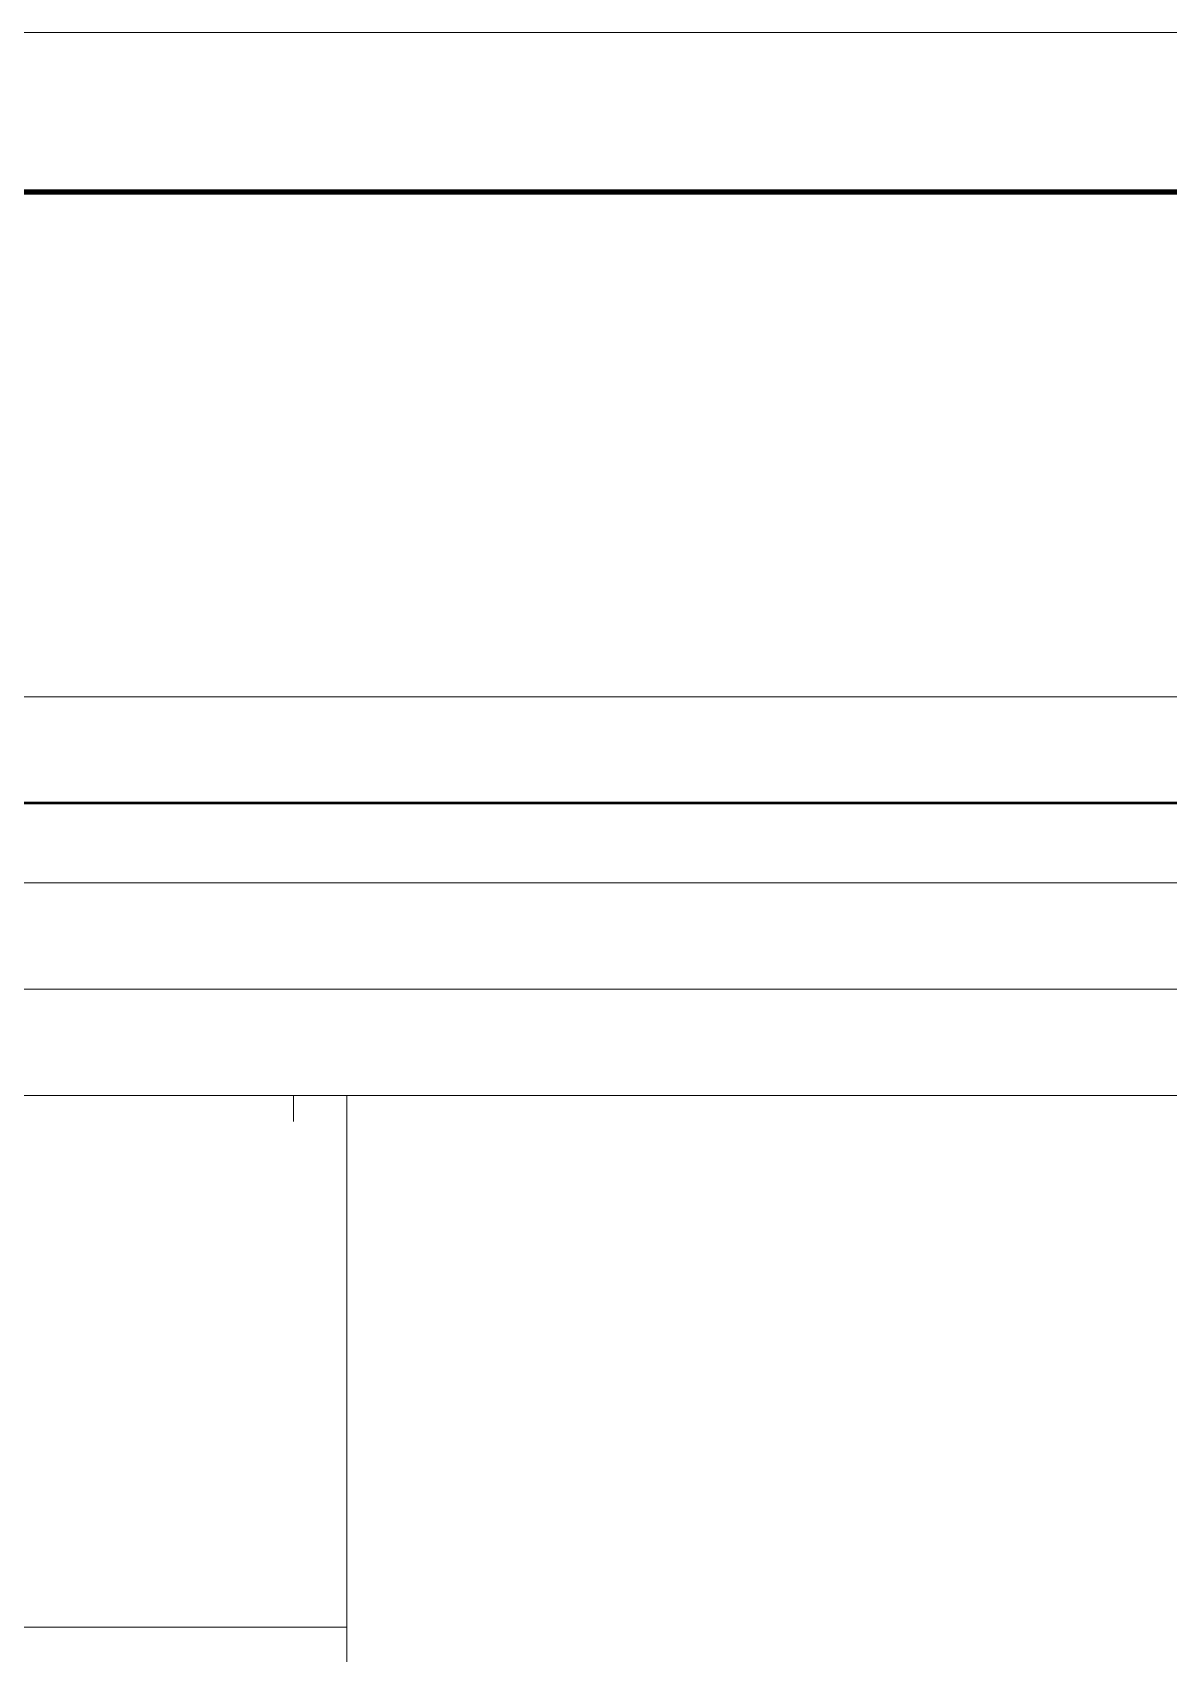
# Model space of a CAD drawing. Extents: x -1281 to 23780, y 0 to 7214.
# Drawn here: x 20405.7 to 20448.4, y 2804 to 2865 of the extents above; entities that cross this region are included whole.
import ezdxf

# ---------------------------------------------------------------- set-up
doc = ezdxf.new("R2010")
doc.units = 0
doc.header["$LTSCALE"] = 25
doc.header["$MEASUREMENT"] = 0
doc.layers.get('0').update_dxf_attribs({"color": 9, "lineweight": 9})
for name, color, linetype, lineweight in [('00', 9, 'Continuous', 9), ('01', 9, 'Continuous', 9), ('06C', 9, 'Continuous', 9), ('06D', 9, 'Continuous', 9), ('10', 9, 'Continuous', 9), ('14', 9, 'Continuous', 9), ('33', 9, 'BATTING', 9), ('40B', 9, 'Continuous', 9)]:
    doc.layers.add(name, color=color, linetype=linetype, lineweight=lineweight)
doc.linetypes.add('BATTING', pattern='A,0.0001,-0.1,[134,ltypeshp.shx,S=0.1,R=0,X=-0.1,Y=0],-0.2,[134,ltypeshp.shx,S=0.1,R=180,X=0.1,Y=0],-0.1', length=0.4001)

# ---------------------------------------------------------------- blocks, each defined once
blk = doc.blocks.new('p-kolon_80x80')
blk.add_lwpolyline([(-40, -40), (40, -40), (40, 40), (-40, 40)], close=True)
blk = doc.blocks.new('ÇATI KATI PLANI')
at = {"layer": '00'}
blk.add_lwpolyline([(20417.5, 2825), (20370, 2825), (20370, 2805), (20417.5, 2805)], close=True, dxfattribs=at)
at = {"layer": '06C'}
blk.add_lwpolyline([(18957.5, 1124.327), (18957.5, 1124.327), (18957.5, 2865), (22657.5, 2865), (22657.493, 2206.394)], dxfattribs=at)
blk.add_lwpolyline([(18957.5, 1124.327), (18957.5, 1124.327), (18957.5, 2865), (22657.5, 2865), (22657.493, 2206.394)], dxfattribs=at)
blk.add_lwpolyline([(22657.491, 285), (18957.5, 285), (18957.5, 2865), (22657.5, 2865)], close=True, dxfattribs=at)
at = {"layer": '06D'}
for points in [[(20368, 2839.999), (20620, 2840.001)], [(20620, 2825), (20620, 2833), (20370, 2833), (20370, 2825)]]:
    blk.add_lwpolyline(points, dxfattribs=at)
at = {"layer": '10'}
for points, const_width in [([(18963.5, 1124.327), (18963.5, 2859), (22651.5, 2859), (22651.5, 2206.394)], 0.2), ([(18963.5, 1124.327), (18963.5, 2859), (22651.5, 2859), (22651.5, 2206.394)], 0.2), ([(20467.5, 291), (18963.5, 291), (18963.5, 2859), (22651.5, 2859), (22651.5, 291), (21824.7, 291)], 0.2), ([(20363.188, 2835.999), (20626.812, 2835.999)], 0.1)]:
    blk.add_lwpolyline(points, dxfattribs=dict(at, const_width=const_width))
at = {"layer": '33', "ltscale": 0.4}
blk.add_lwpolyline([(20370, 2829), (20620, 2829)], dxfattribs=at)
at = {"layer": '40B'}
blk.add_lwpolyline([(19790, 2617.5), (20097.5, 2617.5), (20105, 2617.5), (20105, 2825), (21877.5, 2825), (21877.5, 2365), (19797.5, 2365), (19790, 2365), (19790, 2617.5)], close=True, dxfattribs=at)
at = {"layer": '01'}
blk.add_blockref('p-kolon_80x80', (20457.5, 2785), dxfattribs=at)

msp = doc.modelspace()

# ---------------------------------------------------------------- linework, layer by layer
at = {"layer": '14'}
msp.add_lwpolyline([(20415.5, 2825), (20415.5, 2824.025)], dxfattribs=at)

# ---------------------------------------------------------------- block references
msp.add_blockref('ÇATI KATI PLANI', (0, 0))

doc.saveas('drawing.dxf')
